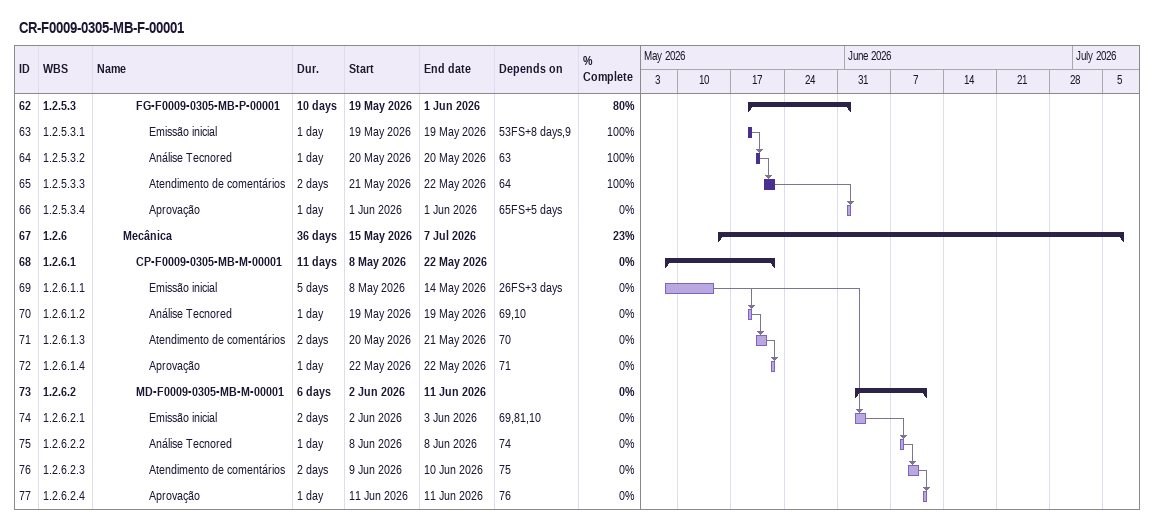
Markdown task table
CR-F0009-0305-MB-F-00001

| ID | WBS | Task | Duration | Start | Finish | Predecessors | % complete |
|---|---|---|---|---|---|---|---|
| 62 | 1.2.5.3 | **FG-F0009-0305-MB-P-00001** | 10d | 2026-05-19 | 2026-06-01 |  | 80 |
| 63 | 1.2.5.3.1 | Emissão inicial | 1d | 2026-05-19 | 2026-05-19 | 53FS+8d, 9 | 100 |
| 64 | 1.2.5.3.2 | Análise Tecnored | 1d | 2026-05-20 | 2026-05-20 | 63 | 100 |
| 65 | 1.2.5.3.3 | Atendimento de comentários | 2d | 2026-05-21 | 2026-05-22 | 64 | 100 |
| 66 | 1.2.5.3.4 | Aprovação | 1d | 2026-06-01 | 2026-06-01 | 65FS+5d | 0 |
| 67 | 1.2.6 | **Mecânica** | 36d | 2026-05-15 | 2026-07-07 |  | 23 |
| 68 | 1.2.6.1 | **CP-F0009-0305-MB-M-00001** | 11d | 2026-05-08 | 2026-05-22 |  | 0 |
| 69 | 1.2.6.1.1 | Emissão inicial | 5d | 2026-05-08 | 2026-05-14 | 26FS+3d | 0 |
| 70 | 1.2.6.1.2 | Análise Tecnored | 1d | 2026-05-19 | 2026-05-19 | 69, 10 | 0 |
| 71 | 1.2.6.1.3 | Atendimento de comentários | 2d | 2026-05-20 | 2026-05-21 | 70 | 0 |
| 72 | 1.2.6.1.4 | Aprovação | 1d | 2026-05-22 | 2026-05-22 | 71 | 0 |
| 73 | 1.2.6.2 | **MD-F0009-0305-MB-M-00001** | 6d | 2026-06-02 | 2026-06-11 |  | 0 |
| 74 | 1.2.6.2.1 | Emissão inicial | 2d | 2026-06-02 | 2026-06-03 | 69, 81, 10 | 0 |
| 75 | 1.2.6.2.2 | Análise Tecnored | 1d | 2026-06-08 | 2026-06-08 | 74 | 0 |
| 76 | 1.2.6.2.3 | Atendimento de comentários | 2d | 2026-06-09 | 2026-06-10 | 75 | 0 |
| 77 | 1.2.6.2.4 | Aprovação | 1d | 2026-06-11 | 2026-06-11 | 76 | 0 |
